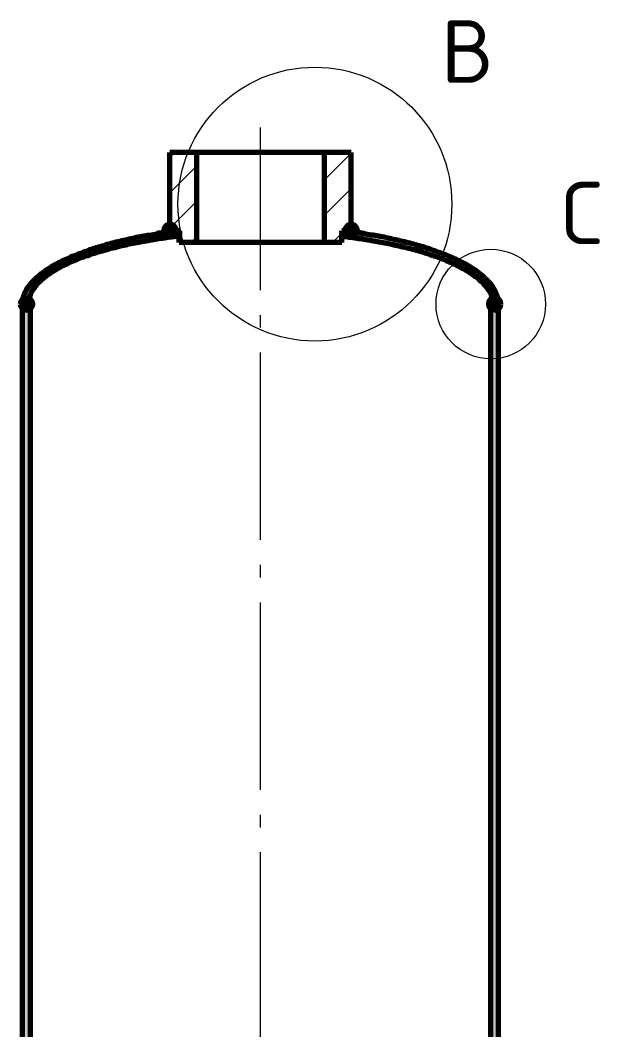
# Model space of a CAD drawing. Header units: millimetres. Extents: x 0 to 594, y 0 to 420.
# Drawn here: x 222.3 to 268.7, y 249.3 to 330.1 of the extents above; entities that cross this region are included whole.
import ezdxf
from ezdxf.enums import TextEntityAlignment as Align

# ---------------------------------------------------------------- set-up
doc = ezdxf.new("R2010")
doc.units = ezdxf.units.MM
doc.linetypes.add('IRAM-F-TRAZO-PUNTO', pattern=[20, 15, -2, 1, -2])
for name, color, linetype, lineweight in [('01-VISIBLE', 7, 'CONTINUOUS', 70), ('03-EJE', 1, 'IRAM-F-TRAZO-PUNTO', 18), ('05-RAYADO', 8, 'CONTINUOUS', 18), ('06-TEXTO', 7, 'CONTINUOUS', 25), ('08-FINA', 5, 'CONTINUOUS', 18)]:
    doc.layers.add(name, color=color, linetype=linetype, lineweight=lineweight)
doc.styles.add('ISO3098', font='isocpeur.ttf')

msp = doc.modelspace()

# ---------------------------------------------------------------- hatches: boundary and pattern name
at = {"layer": '05-RAYADO'}
h = msp.add_hatch(dxfattribs=at)
h.set_pattern_fill('ANSI31', scale=0.62992)
h.paths.add_polyline_path([(236.406, 312.309), (234.995, 312.309), (234.995, 313.25), (234.25, 313.25), (234.25, 319.5), (236.406, 319.5)])
h = msp.add_hatch(dxfattribs=at)
h.set_pattern_fill('ANSI31', scale=0.62992)
h.paths.add_polyline_path([(248.75, 313.25), (248.005, 313.25), (248.005, 312.309), (246.594, 312.309), (246.594, 319.5), (248.75, 319.5)])
h = msp.add_hatch(color=7, dxfattribs=at)
h.dxf.hatch_style = 1
h.paths.add_polyline_path([(233.75, 313.25), (233.76, 313.351), (233.791, 313.447), (233.84, 313.536), (233.906, 313.612), (233.986, 313.674), (234.076, 313.719), (234.174, 313.744), (234.275, 313.749), (234.375, 313.734), (234.47, 313.699), (234.556, 313.645), (234.629, 313.576), (234.687, 313.493), (234.727, 313.4), (234.747, 313.301), (234.747, 313.199), (234.727, 313.1), (234.687, 313.007), (234.629, 312.924), (234.556, 312.855), (234.47, 312.801), (234.375, 312.766), (234.275, 312.751), (234.174, 312.756), (234.076, 312.781), (233.986, 312.826), (233.906, 312.888), (233.84, 312.964), (233.791, 313.053), (233.76, 313.149)])
h = msp.add_hatch(color=7, dxfattribs=at)
h.dxf.hatch_style = 1
h.paths.add_polyline_path([(249.25, 313.25), (249.24, 313.149), (249.209, 313.053), (249.16, 312.964), (249.094, 312.888), (249.014, 312.826), (248.924, 312.781), (248.826, 312.756), (248.725, 312.751), (248.625, 312.766), (248.53, 312.801), (248.444, 312.855), (248.371, 312.924), (248.313, 313.007), (248.273, 313.1), (248.253, 313.199), (248.253, 313.301), (248.273, 313.4), (248.313, 313.493), (248.371, 313.576), (248.444, 313.645), (248.53, 313.699), (248.625, 313.734), (248.725, 313.749), (248.826, 313.744), (248.924, 313.719), (249.014, 313.674), (249.094, 313.612), (249.16, 313.536), (249.209, 313.447), (249.24, 313.351)])
h = msp.add_hatch(color=7, dxfattribs=at)
h.dxf.hatch_style = 1
h.paths.add_polyline_path([(222.9, 307.375), (222.45, 307.375), (222.452, 307.475), (222.46, 307.576), (222.472, 307.675), (222.489, 307.774), (222.51, 307.872), (222.536, 307.969), (222.567, 308.065), (222.601, 308.159), (222.639, 308.252), (222.68, 308.344), (222.725, 308.434), (222.773, 308.522), (222.824, 308.608), (222.878, 308.693), (222.935, 308.776), (222.994, 308.857), (223.055, 308.937), (223.118, 309.015), (223.183, 309.092), (223.25, 309.167), (223.318, 309.24), (223.388, 309.312), (223.46, 309.383), (223.532, 309.452), (223.607, 309.52), (223.682, 309.586), (223.758, 309.651), (223.836, 309.715), (223.914, 309.778), (223.993, 309.839), (224.074, 309.9), (224.155, 309.959), (224.236, 310.018), (224.319, 310.075), (224.402, 310.131), (224.486, 310.186), (224.57, 310.241), (224.655, 310.294), (224.741, 310.347), (224.827, 310.398), (224.914, 310.449), (225.001, 310.499), (225.088, 310.548), (225.176, 310.597), (225.265, 310.645), (225.353, 310.692), (225.443, 310.738), (225.532, 310.783), (225.622, 310.828), (225.712, 310.873), (225.802, 310.916), (225.893, 310.959), (225.984, 311.001), (226.076, 311.043), (226.167, 311.084), (226.259, 311.125), (226.351, 311.165), (226.444, 311.204), (226.536, 311.243), (226.629, 311.281), (226.722, 311.319), (226.815, 311.356), (226.909, 311.393), (227.002, 311.43), (227.096, 311.465), (227.19, 311.501), (227.284, 311.536), (227.379, 311.57), (227.473, 311.604), (227.568, 311.638), (227.663, 311.671), (227.758, 311.703), (227.853, 311.736), (227.948, 311.767), (228.043, 311.799), (228.139, 311.83), (228.235, 311.861), (228.33, 311.891), (228.426, 311.921), (228.522, 311.95), (228.618, 311.979), (228.714, 312.008), (228.811, 312.037), (228.907, 312.065), (229.004, 312.093), (229.1, 312.12), (229.197, 312.147), (229.294, 312.174), (229.391, 312.201), (229.488, 312.227), (229.585, 312.252), (229.682, 312.278), (229.779, 312.302), (229.877, 312.327), (229.974, 312.351), (230.072, 312.375), (230.169, 312.398), (230.267, 312.422), (230.365, 312.444), (230.463, 312.467), (230.56, 312.49), (230.658, 312.512), (230.756, 312.534), (230.854, 312.556), (230.952, 312.578), (231.05, 312.6), (231.148, 312.622), (231.246, 312.644), (231.344, 312.666), (231.442, 312.687), (231.541, 312.708), (231.639, 312.728), (231.737, 312.748), (231.836, 312.767), (231.935, 312.785), (232.034, 312.803), (232.133, 312.82), (232.232, 312.837), (232.331, 312.854), (232.43, 312.87), (232.529, 312.886), (232.628, 312.901), (232.727, 312.917), (232.827, 312.932), (232.926, 312.947), (233.025, 312.963), (233.124, 312.978), (233.224, 312.993), (233.323, 313.008), (233.422, 313.024), (233.521, 313.04), (233.62, 313.057), (233.626, 313.069), (233.526, 313.06), (233.426, 313.051), (233.326, 313.042), (233.226, 313.033), (233.305, 313.045), (233.405, 313.058), (233.504, 313.07), (233.604, 313.083), (233.704, 313.095), (233.803, 313.107), (233.903, 313.119), (234.003, 313.131), (234.103, 313.143), (234.202, 313.155), (234.302, 313.167), (234.402, 313.179), (234.501, 313.191), (234.601, 313.202), (234.701, 313.214), (234.801, 313.226), (234.9, 313.238), (235, 313.25), (235, 312.809), (234.9, 312.798), (234.8, 312.786), (234.7, 312.774), (234.6, 312.761), (234.5, 312.749), (234.4, 312.736), (234.301, 312.723), (234.201, 312.71), (234.101, 312.696), (234.001, 312.683), (233.902, 312.669), (233.802, 312.655), (233.702, 312.641), (233.603, 312.626), (233.503, 312.612), (233.403, 312.597), (233.304, 312.582), (233.204, 312.566), (233.105, 312.551), (233.006, 312.535), (232.906, 312.519), (232.807, 312.503), (232.708, 312.486), (232.608, 312.469), (232.509, 312.452), (232.41, 312.435), (232.311, 312.418), (232.212, 312.4), (232.113, 312.382), (232.014, 312.364), (231.915, 312.346), (231.816, 312.327), (231.717, 312.308), (231.618, 312.289), (231.519, 312.269), (231.42, 312.25), (231.322, 312.23), (231.223, 312.209), (231.125, 312.189), (231.026, 312.168), (230.928, 312.147), (230.829, 312.126), (230.731, 312.104), (230.633, 312.082), (230.535, 312.06), (230.436, 312.037), (230.338, 312.015), (230.24, 311.992), (230.142, 311.968), (230.045, 311.945), (229.947, 311.921), (229.849, 311.896), (229.752, 311.872), (229.654, 311.847), (229.557, 311.821), (229.459, 311.796), (229.362, 311.77), (229.265, 311.744), (229.168, 311.717), (229.071, 311.69), (228.974, 311.663), (228.877, 311.635), (228.78, 311.607), (228.684, 311.578), (228.587, 311.55), (228.491, 311.52), (228.395, 311.491), (228.299, 311.461), (228.203, 311.431), (228.107, 311.4), (228.011, 311.369), (227.916, 311.337), (227.82, 311.305), (227.725, 311.272), (227.63, 311.239), (227.535, 311.206), (227.44, 311.172), (227.345, 311.138), (227.251, 311.103), (227.157, 311.068), (227.062, 311.032), (226.969, 310.995), (226.875, 310.959), (226.781, 310.921), (226.688, 310.883), (226.595, 310.845), (226.502, 310.806), (226.41, 310.766), (226.318, 310.726), (226.226, 310.685), (226.134, 310.643), (226.043, 310.601), (225.951, 310.558), (225.861, 310.515), (225.77, 310.47), (225.68, 310.425), (225.591, 310.38), (225.501, 310.333), (225.412, 310.286), (225.324, 310.238), (225.236, 310.189), (225.148, 310.139), (225.061, 310.089), (224.975, 310.037), (224.889, 309.985), (224.804, 309.931), (224.719, 309.877), (224.635, 309.821), (224.552, 309.765), (224.469, 309.707), (224.388, 309.648), (224.307, 309.588), (224.227, 309.527), (224.148, 309.464), (224.07, 309.4), (223.994, 309.335), (223.918, 309.268), (223.844, 309.2), (223.772, 309.13), (223.701, 309.059), (223.632, 308.986), (223.564, 308.911), (223.499, 308.834), (223.435, 308.756), (223.374, 308.676), (223.315, 308.595), (223.259, 308.511), (223.206, 308.425), (223.157, 308.338), (223.112, 308.248), (223.071, 308.156), (223.034, 308.062), (223, 307.967), (222.97, 307.871), (222.943, 307.774), (222.922, 307.676), (222.908, 307.576), (222.902, 307.476)])
h = msp.add_hatch(color=7, dxfattribs=at)
h.dxf.hatch_style = 1
h.paths.add_polyline_path([(248, 313.25), (248.1, 313.238), (248.199, 313.226), (248.298, 313.214), (248.396, 313.203), (248.493, 313.191), (248.593, 313.179), (248.696, 313.167), (248.797, 313.155), (248.897, 313.143), (248.995, 313.131), (249.092, 313.119), (249.194, 313.107), (249.295, 313.095), (249.392, 313.083), (249.494, 313.071), (249.592, 313.059), (249.693, 313.046), (249.777, 313.033), (249.677, 313.041), (249.577, 313.051), (249.477, 313.06), (249.376, 313.068), (249.378, 313.057), (249.477, 313.04), (249.576, 313.024), (249.675, 313.009), (249.774, 312.993), (249.874, 312.978), (249.973, 312.963), (250.072, 312.948), (250.171, 312.932), (250.271, 312.917), (250.37, 312.902), (250.469, 312.886), (250.568, 312.87), (250.668, 312.854), (250.767, 312.838), (250.866, 312.821), (250.965, 312.803), (251.063, 312.786), (251.162, 312.767), (251.261, 312.748), (251.359, 312.728), (251.458, 312.708), (251.556, 312.687), (251.654, 312.666), (251.752, 312.645), (251.85, 312.623), (251.948, 312.601), (252.046, 312.579), (252.144, 312.557), (252.242, 312.535), (252.34, 312.512), (252.438, 312.49), (252.536, 312.468), (252.634, 312.445), (252.732, 312.422), (252.829, 312.399), (252.927, 312.375), (253.025, 312.351), (253.122, 312.327), (253.219, 312.303), (253.317, 312.278), (253.414, 312.253), (253.511, 312.227), (253.608, 312.201), (253.705, 312.175), (253.802, 312.148), (253.898, 312.121), (253.995, 312.093), (254.092, 312.065), (254.188, 312.037), (254.284, 312.009), (254.381, 311.98), (254.477, 311.951), (254.573, 311.921), (254.668, 311.891), (254.764, 311.861), (254.86, 311.83), (254.955, 311.799), (255.051, 311.768), (255.146, 311.736), (255.241, 311.704), (255.336, 311.671), (255.431, 311.638), (255.526, 311.605), (255.62, 311.571), (255.715, 311.536), (255.809, 311.501), (255.903, 311.466), (255.997, 311.43), (256.09, 311.394), (256.184, 311.357), (256.277, 311.32), (256.37, 311.282), (256.463, 311.243), (256.555, 311.204), (256.648, 311.165), (256.74, 311.125), (256.832, 311.085), (256.924, 311.043), (257.015, 311.002), (257.106, 310.959), (257.197, 310.916), (257.287, 310.873), (257.377, 310.829), (257.467, 310.784), (257.557, 310.738), (257.646, 310.692), (257.735, 310.645), (257.823, 310.597), (257.911, 310.549), (257.999, 310.5), (258.086, 310.45), (258.172, 310.399), (258.258, 310.347), (258.344, 310.294), (258.429, 310.241), (258.514, 310.187), (258.597, 310.131), (258.681, 310.075), (258.763, 310.018), (258.845, 309.96), (258.926, 309.9), (259.006, 309.84), (259.086, 309.778), (259.164, 309.715), (259.241, 309.652), (259.318, 309.586), (259.393, 309.52), (259.467, 309.452), (259.54, 309.383), (259.612, 309.312), (259.682, 309.24), (259.75, 309.167), (259.817, 309.092), (259.882, 309.016), (259.945, 308.937), (260.006, 308.858), (260.065, 308.776), (260.122, 308.693), (260.175, 308.608), (260.227, 308.522), (260.275, 308.434), (260.32, 308.344), (260.361, 308.253), (260.399, 308.16), (260.433, 308.065), (260.464, 307.969), (260.49, 307.872), (260.511, 307.774), (260.528, 307.675), (260.54, 307.576), (260.548, 307.475), (260.55, 307.375), (260.1, 307.375), (260.098, 307.476), (260.092, 307.576), (260.078, 307.676), (260.057, 307.774), (260.03, 307.871), (260, 307.967), (259.966, 308.062), (259.929, 308.156), (259.888, 308.248), (259.843, 308.338), (259.794, 308.425), (259.741, 308.511), (259.685, 308.595), (259.626, 308.676), (259.565, 308.756), (259.501, 308.834), (259.436, 308.911), (259.368, 308.986), (259.299, 309.059), (259.228, 309.13), (259.156, 309.2), (259.082, 309.268), (259.006, 309.335), (258.93, 309.4), (258.852, 309.464), (258.773, 309.527), (258.693, 309.588), (258.612, 309.648), (258.531, 309.707), (258.448, 309.765), (258.365, 309.821), (258.281, 309.877), (258.196, 309.931), (258.111, 309.985), (258.025, 310.037), (257.939, 310.089), (257.852, 310.139), (257.764, 310.189), (257.676, 310.238), (257.588, 310.286), (257.499, 310.333), (257.409, 310.38), (257.32, 310.425), (257.23, 310.47), (257.139, 310.515), (257.049, 310.558), (256.957, 310.601), (256.866, 310.643), (256.774, 310.685), (256.682, 310.726), (256.59, 310.766), (256.498, 310.806), (256.405, 310.845), (256.312, 310.883), (256.219, 310.921), (256.125, 310.959), (256.031, 310.995), (255.938, 311.032), (255.843, 311.068), (255.749, 311.103), (255.655, 311.138), (255.56, 311.172), (255.465, 311.206), (255.37, 311.239), (255.275, 311.272), (255.18, 311.305), (255.084, 311.337), (254.989, 311.369), (254.893, 311.4), (254.797, 311.431), (254.701, 311.461), (254.605, 311.491), (254.509, 311.52), (254.413, 311.55), (254.316, 311.578), (254.22, 311.607), (254.123, 311.635), (254.026, 311.663), (253.929, 311.69), (253.832, 311.717), (253.735, 311.744), (253.638, 311.77), (253.541, 311.796), (253.443, 311.821), (253.346, 311.847), (253.248, 311.872), (253.151, 311.896), (253.053, 311.921), (252.955, 311.945), (252.858, 311.968), (252.76, 311.992), (252.662, 312.015), (252.564, 312.037), (252.465, 312.06), (252.367, 312.082), (252.269, 312.104), (252.171, 312.126), (252.072, 312.147), (251.974, 312.168), (251.875, 312.189), (251.777, 312.209), (251.678, 312.23), (251.58, 312.25), (251.481, 312.269), (251.382, 312.289), (251.283, 312.308), (251.184, 312.327), (251.085, 312.346), (250.986, 312.364), (250.887, 312.382), (250.788, 312.4), (250.689, 312.418), (250.59, 312.435), (250.491, 312.452), (250.392, 312.469), (250.292, 312.486), (250.193, 312.503), (250.094, 312.519), (249.994, 312.535), (249.895, 312.551), (249.796, 312.566), (249.696, 312.582), (249.597, 312.597), (249.497, 312.612), (249.397, 312.626), (249.298, 312.641), (249.198, 312.655), (249.098, 312.669), (248.999, 312.683), (248.899, 312.696), (248.799, 312.71), (248.699, 312.723), (248.6, 312.736), (248.5, 312.749), (248.4, 312.761), (248.3, 312.774), (248.2, 312.786), (248.1, 312.798), (248, 312.809)])
h = msp.add_hatch(color=7, dxfattribs=at)
h.dxf.hatch_style = 1
h.paths.add_polyline_path([(222.262, 307.375), (222.273, 307.476), (222.303, 307.572), (222.352, 307.661), (222.418, 307.737), (222.498, 307.799), (222.589, 307.844), (222.687, 307.869), (222.788, 307.874), (222.888, 307.859), (222.983, 307.824), (223.069, 307.77), (223.142, 307.701), (223.2, 307.618), (223.24, 307.525), (223.26, 307.426), (223.26, 307.324), (223.24, 307.225), (223.2, 307.132), (223.142, 307.049), (223.069, 306.98), (222.983, 306.926), (222.888, 306.891), (222.788, 306.876), (222.687, 306.881), (222.589, 306.906), (222.498, 306.951), (222.418, 307.013), (222.352, 307.089), (222.303, 307.178), (222.273, 307.274)])
h = msp.add_hatch(color=7, dxfattribs=at)
h.dxf.hatch_style = 1
h.paths.add_polyline_path([(260.738, 307.375), (260.727, 307.274), (260.697, 307.178), (260.648, 307.089), (260.582, 307.013), (260.502, 306.951), (260.411, 306.906), (260.313, 306.881), (260.212, 306.876), (260.112, 306.891), (260.017, 306.926), (259.931, 306.98), (259.858, 307.049), (259.8, 307.132), (259.76, 307.225), (259.74, 307.324), (259.74, 307.426), (259.76, 307.525), (259.8, 307.618), (259.858, 307.701), (259.931, 307.77), (260.017, 307.824), (260.112, 307.859), (260.212, 307.874), (260.313, 307.869), (260.411, 307.844), (260.502, 307.799), (260.582, 307.737), (260.648, 307.661), (260.697, 307.572), (260.727, 307.476)])
h = msp.add_hatch(color=7, dxfattribs=at)
h.dxf.hatch_style = 1
h.paths.add_polyline_path([(223.075, 181.5), (222.45, 181.5), (222.45, 307.375), (223.075, 307.375)])
h = msp.add_hatch(color=7, dxfattribs=at)
h.dxf.hatch_style = 1
h.paths.add_polyline_path([(259.925, 307.375), (260.55, 307.375), (260.55, 181.5), (259.925, 181.5)])

# ---------------------------------------------------------------- linework, layer by layer
at = {"layer": '01-VISIBLE'}
for p, q in [((236.406, 319.5), (234.25, 319.5)), ((234.25, 313.25), (234.25, 319.5)), ((236.406, 312.309), (236.406, 319.5)), ((248.75, 319.5), (246.594, 319.5)), ((246.594, 319.5), (246.594, 312.309)), ((248.75, 313.25), (248.75, 319.5)), ((234.995, 313.25), (234.25, 313.25)), ((234.995, 312.309), (234.995, 313.25)), ((235, 313.25), (235, 312.809)), ((248, 313.25), (248, 312.809)), ((248.005, 312.309), (248.005, 313.25)), ((248.75, 313.25), (248.005, 313.25)), ((236.406, 312.309), (234.995, 312.309)), ((248.005, 312.309), (246.594, 312.309)), ((222.45, 181.5), (222.45, 307.375)), ((223.075, 307.375), (222.45, 307.375)), ((222.45, 307.375), (222.9, 307.375)), ((223.075, 181.5), (223.075, 307.375)), ((260.55, 307.375), (259.925, 307.375)), ((259.925, 181.5), (259.925, 307.375)), ((260.1, 307.375), (260.55, 307.375)), ((260.55, 181.5), (260.55, 307.375))]:
    msp.add_line(p, q, dxfattribs=at)
for points in [[(246.594, 319.5), (246.442, 319.5), (246.29, 319.5), (246.138, 319.5), (245.986, 319.5), (245.834, 319.5), (245.682, 319.5), (245.53, 319.5), (245.378, 319.5), (245.225, 319.5), (245.073, 319.5), (244.921, 319.5), (244.769, 319.5), (244.617, 319.5), (244.465, 319.5), (244.313, 319.5), (244.161, 319.5), (244.009, 319.5), (243.857, 319.5), (243.705, 319.5), (243.553, 319.5), (243.401, 319.5), (243.249, 319.5), (243.097, 319.5), (242.945, 319.5), (242.793, 319.5), (242.64, 319.5), (242.488, 319.5), (242.336, 319.5), (242.184, 319.5), (242.032, 319.5), (241.88, 319.5), (241.728, 319.5), (241.576, 319.5), (241.424, 319.5), (241.272, 319.5), (241.12, 319.5), (240.968, 319.5), (240.816, 319.5), (240.664, 319.5), (240.512, 319.5), (240.36, 319.5), (240.207, 319.5), (240.055, 319.5), (239.903, 319.5), (239.751, 319.5), (239.599, 319.5), (239.447, 319.5), (239.295, 319.5), (239.143, 319.5), (238.991, 319.5), (238.839, 319.5), (238.687, 319.5), (238.535, 319.5), (238.383, 319.5), (238.231, 319.5), (238.079, 319.5), (237.927, 319.5), (237.775, 319.5), (237.622, 319.5), (237.47, 319.5), (237.318, 319.5), (237.166, 319.5), (237.014, 319.5), (236.862, 319.5), (236.71, 319.5), (236.558, 319.5), (236.406, 319.5)], [(222.45, 307.375), (222.455, 307.526), (222.472, 307.677), (222.499, 307.826), (222.537, 307.972), (222.584, 308.116), (222.64, 308.256), (222.705, 308.394), (222.776, 308.527), (222.855, 308.656), (222.939, 308.782), (223.029, 308.904), (223.123, 309.022), (223.222, 309.136), (223.325, 309.248), (223.431, 309.355), (223.541, 309.46), (223.653, 309.561), (223.768, 309.66), (223.885, 309.755), (224.005, 309.848), (224.126, 309.939), (224.249, 310.027), (224.374, 310.112), (224.5, 310.196), (224.628, 310.277), (224.757, 310.356), (224.887, 310.434), (225.018, 310.509), (225.15, 310.583), (225.284, 310.655), (225.418, 310.725), (225.553, 310.794), (225.688, 310.861), (225.825, 310.927), (225.962, 310.991), (226.099, 311.054), (226.238, 311.115), (226.376, 311.175), (226.516, 311.234), (226.656, 311.292), (226.796, 311.349), (226.937, 311.404), (227.078, 311.459), (227.22, 311.512), (227.362, 311.564), (227.504, 311.615), (227.647, 311.665), (227.79, 311.715), (227.934, 311.763), (228.078, 311.81), (228.222, 311.856), (228.366, 311.902), (228.511, 311.947), (228.655, 311.991), (228.8, 312.034), (228.946, 312.076), (229.091, 312.118), (229.237, 312.159), (229.383, 312.199), (229.529, 312.238), (229.676, 312.276), (229.822, 312.313), (229.969, 312.35), (230.116, 312.386), (230.263, 312.421), (230.411, 312.455), (230.558, 312.489), (230.706, 312.523), (230.854, 312.556), (231.001, 312.589), (231.149, 312.622), (231.297, 312.655), (231.445, 312.688), (231.593, 312.719), (231.741, 312.748), (231.89, 312.777), (232.039, 312.804), (232.188, 312.83), (232.337, 312.855), (232.486, 312.879), (232.636, 312.903), (232.786, 312.926), (232.935, 312.949), (233.085, 312.972), (233.234, 312.995), (233.384, 313.018), (233.533, 313.042), (233.663, 313.07)], [(235, 312.809), (234.851, 312.792), (234.701, 312.774), (234.552, 312.755), (234.403, 312.736), (234.253, 312.717), (234.104, 312.697), (233.955, 312.676), (233.806, 312.656), (233.657, 312.634), (233.508, 312.612), (233.36, 312.59), (233.211, 312.567), (233.062, 312.544), (232.914, 312.52), (232.765, 312.496), (232.617, 312.471), (232.468, 312.445), (232.32, 312.419), (232.172, 312.393), (232.024, 312.366), (231.876, 312.338), (231.728, 312.31), (231.581, 312.281), (231.433, 312.252), (231.286, 312.222), (231.138, 312.192), (230.991, 312.161), (230.844, 312.129), (230.697, 312.097), (230.55, 312.064), (230.404, 312.03), (230.257, 311.996), (230.111, 311.961), (229.965, 311.925), (229.819, 311.889), (229.673, 311.852), (229.527, 311.814), (229.382, 311.775), (229.237, 311.736), (229.092, 311.696), (228.947, 311.655), (228.802, 311.613), (228.658, 311.571), (228.514, 311.527), (228.37, 311.483), (228.226, 311.438), (228.083, 311.392), (227.94, 311.345), (227.798, 311.297), (227.655, 311.248), (227.513, 311.198), (227.372, 311.147), (227.231, 311.095), (227.09, 311.042), (226.949, 310.988), (226.81, 310.933), (226.67, 310.876), (226.531, 310.818), (226.393, 310.759), (226.255, 310.698), (226.118, 310.636), (225.982, 310.573), (225.846, 310.508), (225.711, 310.441), (225.577, 310.373), (225.444, 310.303), (225.312, 310.231), (225.18, 310.158), (225.05, 310.082), (224.921, 310.005), (224.794, 309.925), (224.668, 309.843), (224.543, 309.758), (224.42, 309.672), (224.299, 309.582), (224.18, 309.49), (224.064, 309.395), (223.95, 309.296), (223.839, 309.195), (223.731, 309.09), (223.627, 308.981), (223.528, 308.868), (223.432, 308.752), (223.341, 308.632), (223.257, 308.508), (223.179, 308.379), (223.11, 308.245), (223.051, 308.107), (222.999, 307.965), (222.955, 307.821), (222.922, 307.675), (222.904, 307.525), (222.9, 307.375)], [(233.217, 313.032), (233.376, 313.054), (233.538, 313.075), (233.701, 313.094), (233.863, 313.114), (234.025, 313.134), (234.188, 313.153), (234.35, 313.172), (234.513, 313.192), (234.675, 313.211), (234.838, 313.231), (235, 313.25)], [(233.663, 313.07), (233.589, 313.066), (233.514, 313.059), (233.44, 313.052), (233.366, 313.045), (233.292, 313.038), (233.217, 313.032)], [(233.217, 313.032), (233.261, 313.032), (233.304, 313.032), (233.347, 313.032), (233.39, 313.032), (233.433, 313.032), (233.476, 313.032)], [(249.783, 313.032), (249.624, 313.054), (249.462, 313.075), (249.299, 313.094), (249.137, 313.114), (248.974, 313.134), (248.812, 313.153), (248.65, 313.172), (248.487, 313.192), (248.325, 313.211), (248.162, 313.231), (248, 313.25)], [(248, 312.809), (248.149, 312.792), (248.299, 312.774), (248.448, 312.755), (248.597, 312.736), (248.747, 312.717), (248.896, 312.697), (249.045, 312.676), (249.194, 312.656), (249.343, 312.634), (249.492, 312.612), (249.64, 312.59), (249.789, 312.567), (249.938, 312.544), (250.086, 312.52), (250.235, 312.496), (250.383, 312.471), (250.532, 312.445), (250.68, 312.419), (250.828, 312.393), (250.976, 312.366), (251.124, 312.338), (251.272, 312.31), (251.419, 312.281), (251.567, 312.252), (251.714, 312.222), (251.862, 312.192), (252.009, 312.161), (252.156, 312.129), (252.303, 312.097), (252.45, 312.064), (252.596, 312.03), (252.743, 311.996), (252.889, 311.961), (253.035, 311.925), (253.181, 311.889), (253.327, 311.852), (253.473, 311.814), (253.618, 311.775), (253.763, 311.736), (253.908, 311.696), (254.053, 311.655), (254.198, 311.613), (254.342, 311.571), (254.486, 311.527), (254.63, 311.483), (254.774, 311.438), (254.917, 311.392), (255.06, 311.345), (255.202, 311.297), (255.345, 311.248), (255.487, 311.198), (255.628, 311.147), (255.769, 311.095), (255.91, 311.042), (256.051, 310.988), (256.19, 310.933), (256.33, 310.876), (256.469, 310.818), (256.607, 310.759), (256.745, 310.698), (256.882, 310.636), (257.018, 310.573), (257.154, 310.508), (257.289, 310.441), (257.423, 310.373), (257.556, 310.303), (257.688, 310.231), (257.82, 310.158), (257.95, 310.082), (258.079, 310.005), (258.206, 309.925), (258.332, 309.843), (258.457, 309.758), (258.58, 309.672), (258.701, 309.582), (258.82, 309.49), (258.936, 309.395), (259.05, 309.296), (259.161, 309.195), (259.269, 309.09), (259.373, 308.981), (259.472, 308.868), (259.568, 308.752), (259.659, 308.632), (259.743, 308.508), (259.821, 308.379), (259.89, 308.245), (259.949, 308.107), (260.001, 307.965), (260.045, 307.821), (260.078, 307.675), (260.096, 307.525), (260.1, 307.375)], [(260.55, 307.375), (260.545, 307.526), (260.528, 307.677), (260.501, 307.826), (260.463, 307.972), (260.416, 308.116), (260.36, 308.256), (260.295, 308.394), (260.224, 308.527), (260.146, 308.656), (260.061, 308.782), (259.971, 308.904), (259.877, 309.022), (259.778, 309.136), (259.675, 309.247), (259.569, 309.355), (259.459, 309.46), (259.347, 309.561), (259.232, 309.66), (259.115, 309.755), (258.995, 309.848), (258.874, 309.939), (258.751, 310.027), (258.626, 310.112), (258.5, 310.196), (258.372, 310.277), (258.243, 310.356), (258.113, 310.434), (257.982, 310.509), (257.85, 310.583), (257.716, 310.655), (257.582, 310.725), (257.448, 310.794), (257.312, 310.861), (257.176, 310.927), (257.038, 310.991), (256.901, 311.054), (256.763, 311.115), (256.624, 311.175), (256.484, 311.234), (256.344, 311.292), (256.204, 311.349), (256.063, 311.404), (255.922, 311.459), (255.78, 311.512), (255.638, 311.564), (255.496, 311.615), (255.353, 311.665), (255.21, 311.715), (255.066, 311.763), (254.923, 311.81), (254.778, 311.856), (254.634, 311.902), (254.49, 311.947), (254.345, 311.991), (254.2, 312.034), (254.054, 312.076), (253.909, 312.118), (253.763, 312.159), (253.617, 312.198), (253.471, 312.238), (253.324, 312.276), (253.178, 312.313), (253.031, 312.35), (252.884, 312.386), (252.737, 312.421), (252.589, 312.455), (252.442, 312.489), (252.294, 312.523), (252.147, 312.556), (251.999, 312.589), (251.851, 312.622), (251.703, 312.655), (251.556, 312.688), (251.408, 312.719), (251.259, 312.748), (251.11, 312.777), (250.962, 312.804), (250.812, 312.83), (250.663, 312.855), (250.514, 312.879), (250.364, 312.902), (250.215, 312.926), (250.065, 312.949), (249.915, 312.972), (249.766, 312.995), (249.616, 313.018), (249.467, 313.042), (249.337, 313.07)], [(249.337, 313.07), (249.411, 313.066), (249.486, 313.059), (249.56, 313.052), (249.634, 313.045), (249.708, 313.038), (249.783, 313.032)], [(249.524, 313.032), (249.567, 313.032), (249.61, 313.032), (249.653, 313.032), (249.696, 313.032), (249.739, 313.032), (249.783, 313.032)], [(246.594, 312.309), (246.442, 312.309), (246.29, 312.309), (246.138, 312.309), (245.986, 312.309), (245.834, 312.309), (245.682, 312.309), (245.53, 312.309), (245.378, 312.309), (245.225, 312.309), (245.073, 312.309), (244.921, 312.309), (244.769, 312.309), (244.617, 312.309), (244.465, 312.309), (244.313, 312.309), (244.161, 312.309), (244.009, 312.309), (243.857, 312.309), (243.705, 312.309), (243.553, 312.309), (243.401, 312.309), (243.249, 312.309), (243.097, 312.309), (242.945, 312.309), (242.793, 312.309), (242.64, 312.309), (242.488, 312.309), (242.336, 312.309), (242.184, 312.309), (242.032, 312.309), (241.88, 312.309), (241.728, 312.309), (241.576, 312.309), (241.424, 312.309), (241.272, 312.309), (241.12, 312.309), (240.968, 312.309), (240.816, 312.309), (240.664, 312.309), (240.512, 312.309), (240.36, 312.309), (240.207, 312.309), (240.055, 312.309), (239.903, 312.309), (239.751, 312.309), (239.599, 312.309), (239.447, 312.309), (239.295, 312.309), (239.143, 312.309), (238.991, 312.309), (238.839, 312.309), (238.687, 312.309), (238.535, 312.309), (238.383, 312.309), (238.231, 312.309), (238.079, 312.309), (237.927, 312.309), (237.775, 312.309), (237.622, 312.309), (237.47, 312.309), (237.318, 312.309), (237.166, 312.309), (237.014, 312.309), (236.862, 312.309), (236.71, 312.309), (236.558, 312.309), (236.406, 312.309)]]:
    msp.add_lwpolyline(points, dxfattribs=at)
for centre, start, end in [((234.25, 313.25), 90, 180), ((234.25, 313.25), -90, 90), ((248.75, 313.25), 90, -90), ((248.75, 313.25), 0, 90), ((234.25, 313.25), 180, -90), ((248.75, 313.25), -90, 0), ((222.762, 307.375), 90, 180), ((222.762, 307.375), -90, 90), ((260.238, 307.375), 90, -90), ((260.238, 307.375), 0, 90), ((222.762, 307.375), 180, -90), ((260.238, 307.375), -90, 0)]:
    msp.add_arc(centre, 0.5, start, end, dxfattribs=at)
at = {"layer": '03-EJE'}
msp.add_line((241.5, 168.5), (241.5, 321.5), dxfattribs=at)
at = {"layer": '08-FINA'}
for centre, radius in [((245.85, 315.375), 10.958), ((259.925, 307.375), 4.383)]:
    msp.add_circle(centre, radius, dxfattribs=at)

# ---------------------------------------------------------------- texts
at = {"layer": '06-TEXTO', "style": 'ISO3098'}
for s, p in [('B', (258.069, 327.594)), ('C', (267.213, 314.663))]:
    msp.add_text(s, height=5, dxfattribs=at).set_placement(p, align=Align.MIDDLE_CENTER)

doc.saveas('drawing.dxf')
